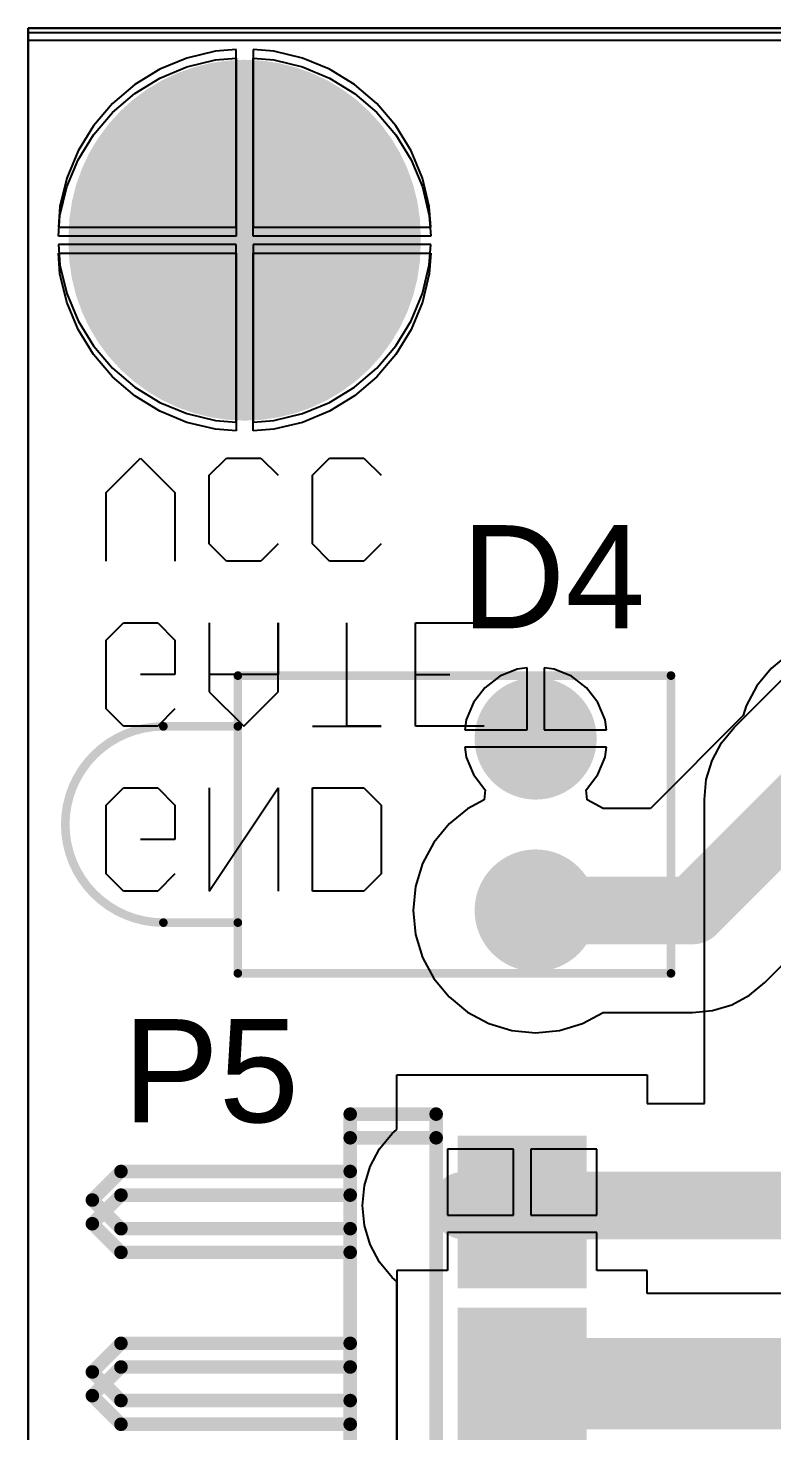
# Model space of a CAD drawing. Header units: millimetres. Extents: x 2180 to 2282, y 1158 to 1302.
# Drawn here: x 2180.42 to 2191.41, y 1176.85 to 1197.58 of the extents above; entities that cross this region are included whole.
import ezdxf

# ---------------------------------------------------------------- set-up
doc = ezdxf.new("R2010")
doc.units = ezdxf.units.MM
for name, color, linetype in [('1', 7, 'Continuous'), ('BottomLayer', 5, 'Continuous'), ('BottomSolder', 6, 'Continuous'), ('MultiLayer', 9, 'Continuous'), ('PadHoleLayer', 156, 'Continuous'), ('TopLayer', 1, 'Continuous'), ('TopOverlay', 40, 'Continuous'), ('TopSolder', 216, 'Continuous')]:
    doc.layers.add(name, color=color, linetype=linetype)
doc.styles.get("Standard").update_dxf_attribs({"font": 'arial.ttf'})

# ---------------------------------------------------------------- blocks, each defined once
blk = doc.blocks.new('HDR1X3H_16')
at = {"layer": 'BottomLayer'}
for points in [[(-0.85, -0.85), (0.85, -0.85), (-0.85, 0.85), (0.85, 0.85)], [(1.69, -0.85), (3.39, -0.85), (1.69, 0.85), (3.39, 0.85)], [(4.23, -0.85), (5.93, -0.85), (4.23, 0.85), (5.93, 0.85)]]:
    blk.add_solid(points, dxfattribs=at)
at = {"layer": 'BottomSolder'}
for points in [[(-0.952, -0.952), (0.952, -0.952), (-0.952, 0.952), (0.952, 0.952)], [(1.588, -0.952), (3.492, -0.952), (1.588, 0.952), (3.492, 0.952)], [(4.128, -0.952), (6.032, -0.952), (4.128, 0.952), (6.032, 0.952)]]:
    blk.add_solid(points, dxfattribs=at)
at = {"layer": 'MultiLayer'}
for points in [[(-0.85, -0.85), (0.85, -0.85), (-0.85, 0.85), (0.85, 0.85)], [(1.69, -0.85), (3.39, -0.85), (1.69, 0.85), (3.39, 0.85)], [(4.23, -0.85), (5.93, -0.85), (4.23, 0.85), (5.93, 0.85)]]:
    blk.add_solid(points, dxfattribs=at)
at = {"layer": 'PadHoleLayer', "const_width": 0.6}
for points in [[(-0.3, 0, 1), (0.3, 0, 1)], [(2.24, 0, 1), (2.84, 0, 1)], [(4.78, 0, 1), (5.38, 0, 1)]]:
    blk.add_lwpolyline(points, format="xyb", close=True, dxfattribs=at)
at = {"layer": 'TopLayer'}
for points in [[(-0.85, -0.85), (0.85, -0.85), (-0.85, 0.85), (0.85, 0.85)], [(1.69, -0.85), (3.39, -0.85), (1.69, 0.85), (3.39, 0.85)], [(4.23, -0.85), (5.93, -0.85), (4.23, 0.85), (5.93, 0.85)]]:
    blk.add_solid(points, dxfattribs=at)
at = {"layer": 'TopOverlay', "const_width": 0.2}
for points in [[(-1.27, -2.54), (-1.27, -1.27)], [(6.35, -1.27), (-1.27, -1.27)], [(6.35, -2.54), (6.35, -1.27)], [(6.35, -2.54), (-1.27, -2.54)], [(-0.423, -5.927), (-0.423, -2.54)], [(0.423, -5.927), (0.423, -2.54)], [(2.117, -5.927), (2.117, -2.54)], [(2.963, -5.927), (2.963, -2.54)], [(4.657, -5.927), (4.657, -2.54)], [(5.503, -5.927), (5.503, -2.54)], [(0, -6.35), (-0.423, -5.927)], [(0, -6.35), (0.423, -5.927)], [(2.54, -6.35), (2.117, -5.927)], [(2.54, -6.35), (2.963, -5.927)], [(5.08, -6.35), (4.657, -5.927)], [(5.08, -6.35), (5.503, -5.927)]]:
    blk.add_lwpolyline(points, dxfattribs=at)
at = {"layer": 'TopOverlay', "const_width": 0.1}
for points in [[(-1.32, -1.27, 1), (-1.22, -1.27, 1)], [(-1.32, -1.27, 1), (-1.22, -1.27, 1)], [(6.3, -1.27, 1), (6.4, -1.27, 1)], [(6.3, -1.27, 1), (6.4, -1.27, 1)], [(-1.32, -2.54, 1), (-1.22, -2.54, 1)], [(-1.32, -2.54, 1), (-1.22, -2.54, 1)], [(-0.473, -2.54, 1), (-0.373, -2.54, 1)], [(0.373, -2.54, 1), (0.473, -2.54, 1)], [(2.067, -2.54, 1), (2.167, -2.54, 1)], [(2.913, -2.54, 1), (3.013, -2.54, 1)], [(4.607, -2.54, 1), (4.707, -2.54, 1)], [(5.453, -2.54, 1), (5.553, -2.54, 1)], [(6.3, -2.54, 1), (6.4, -2.54, 1)], [(6.3, -2.54, 1), (6.4, -2.54, 1)], [(-0.473, -5.927, 1), (-0.373, -5.927, 1)], [(-0.473, -5.927, 1), (-0.373, -5.927, 1)], [(0.373, -5.927, 1), (0.473, -5.927, 1)], [(0.373, -5.927, 1), (0.473, -5.927, 1)], [(2.067, -5.927, 1), (2.167, -5.927, 1)], [(2.067, -5.927, 1), (2.167, -5.927, 1)], [(2.913, -5.927, 1), (3.013, -5.927, 1)], [(2.913, -5.927, 1), (3.013, -5.927, 1)], [(4.607, -5.927, 1), (4.707, -5.927, 1)], [(4.607, -5.927, 1), (4.707, -5.927, 1)], [(5.453, -5.927, 1), (5.553, -5.927, 1)], [(5.453, -5.927, 1), (5.553, -5.927, 1)], [(-0.05, -6.35, 1), (0.05, -6.35, 1)], [(-0.05, -6.35, 1), (0.05, -6.35, 1)], [(2.49, -6.35, 1), (2.59, -6.35, 1)], [(2.49, -6.35, 1), (2.59, -6.35, 1)], [(5.03, -6.35, 1), (5.13, -6.35, 1)], [(5.03, -6.35, 1), (5.13, -6.35, 1)]]:
    blk.add_lwpolyline(points, format="xyb", close=True, dxfattribs=at)
at = {"layer": 'TopSolder'}
for points in [[(-0.952, -0.952), (0.952, -0.952), (-0.952, 0.952), (0.952, 0.952)], [(1.588, -0.952), (3.492, -0.952), (1.588, 0.952), (3.492, 0.952)], [(4.128, -0.952), (6.032, -0.952), (4.128, 0.952), (6.032, 0.952)]]:
    blk.add_solid(points, dxfattribs=at)
blk = doc.blocks.new('LED_1_17')
at = {"layer": 'BottomLayer', "const_width": 0.8}
for points in [[(-0.4, 1.27, 1), (0.4, 1.27, 1)], [(-0.4, -1.27, 1), (0.4, -1.27, 1)]]:
    blk.add_lwpolyline(points, format="xyb", close=True, dxfattribs=at)
at = {"layer": 'BottomSolder', "const_width": 0.902}
for points in [[(-0.451, 1.27, 1), (0.451, 1.27, 1)], [(-0.451, -1.27, 1), (0.451, -1.27, 1)]]:
    blk.add_lwpolyline(points, format="xyb", close=True, dxfattribs=at)
at = {"layer": 'MultiLayer', "const_width": 0.8}
for points in [[(-0.4, 1.27, 1), (0.4, 1.27, 1)], [(-0.4, -1.27, 1), (0.4, -1.27, 1)]]:
    blk.add_lwpolyline(points, format="xyb", close=True, dxfattribs=at)
at = {"layer": 'PadHoleLayer', "const_width": 0.4}
for points in [[(-0.2, 1.27, 1), (0.2, 1.27, 1)], [(-0.2, -1.27, 1), (0.2, -1.27, 1)]]:
    blk.add_lwpolyline(points, format="xyb", close=True, dxfattribs=at)
at = {"layer": 'TopLayer', "const_width": 0.8}
for points in [[(-0.4, 1.27, 1), (0.4, 1.27, 1)], [(-0.4, -1.27, 1), (0.4, -1.27, 1)]]:
    blk.add_lwpolyline(points, format="xyb", close=True, dxfattribs=at)
at = {"layer": 'TopOverlay', "const_width": 0.127}
for points in [[(-2, 2.2), (-2, -2.2)], [(4.4, 2.2), (-2, 2.2)], [(4.4, 2.2), (4.4, -2.2)], [(5.5, 1.45), (4.4, 1.45)], [(5.5, -1.45), (4.4, -1.45)], [(4.4, -2.2), (-2, -2.2)]]:
    blk.add_lwpolyline(points, dxfattribs=at)
at = {"layer": 'TopOverlay', "const_width": 0.0635}
for points in [[(-2.032, 2.2, 1), (-1.968, 2.2, 1)], [(-2.032, 2.2, 1), (-1.968, 2.2, 1)], [(4.368, 2.2, 1), (4.432, 2.2, 1)], [(4.368, 2.2, 1), (4.432, 2.2, 1)], [(4.368, 1.45, 1), (4.432, 1.45, 1)], [(5.468, 1.45, 1), (5.532, 1.45, 1)], [(5.468, 1.45, 1), (5.532, 1.45, 1)], [(4.368, -1.45, 1), (4.432, -1.45, 1)], [(5.468, -1.45, 1), (5.532, -1.45, 1)], [(5.468, -1.45, 1), (5.532, -1.45, 1)], [(-2.032, -2.2, 1), (-1.968, -2.2, 1)], [(-2.032, -2.2, 1), (-1.968, -2.2, 1)], [(4.368, -2.2, 1), (4.432, -2.2, 1)], [(4.368, -2.2, 1), (4.432, -2.2, 1)]]:
    blk.add_lwpolyline(points, format="xyb", close=True, dxfattribs=at)
at = {"layer": 'TopOverlay', "const_width": 0.127}
blk.add_lwpolyline([(5.5, 1.45, -1), (5.5, -1.45)], format="xyb", dxfattribs=at)
at = {"layer": 'TopSolder', "const_width": 0.902}
for points in [[(-0.451, 1.27, 1), (0.451, 1.27, 1)], [(-0.451, -1.27, 1), (0.451, -1.27, 1)]]:
    blk.add_lwpolyline(points, format="xyb", close=True, dxfattribs=at)

msp = doc.modelspace()

# ---------------------------------------------------------------- linework, layer by layer
for p, q in [((2180.423, 1197.582), (2282.423, 1197.582)), ((2180.423, 1197.582), (2282.423, 1197.582)), ((2180.423, 1157.582), (2180.423, 1197.582)), ((2282.423, 1197.512), (2180.423, 1197.512)), ((2180.423, 1197.512), (2180.423, 1157.512))]:
    msp.add_line(p, q)
at = {"layer": '1'}
for p, q in [((2180.423, 1197.582), (2180.423, 1157.689)), ((2225.323, 1197.582), (2180.423, 1197.582)), ((2180.423, 1157.582), (2180.423, 1197.582)), ((2180.423, 1197.582), (2282.423, 1197.582)), ((2225.323, 1197.582), (2180.423, 1197.582)), ((2180.423, 1197.582), (2282.423, 1197.582)), ((2182.77, 1197.009), (2183.191, 1197.111)), ((2183.191, 1197.111), (2183.496, 1197.135)), ((2183.496, 1197.135), (2183.496, 1194.509)), ((2183.75, 1197.135), (2184.055, 1197.111)), ((2183.75, 1194.509), (2183.75, 1197.135)), ((2184.055, 1197.111), (2184.477, 1197.009)), ((2182.369, 1196.844), (2182.77, 1197.009)), ((2184.477, 1197.009), (2184.877, 1196.844)), ((2182, 1196.617), (2182.369, 1196.844)), ((2184.877, 1196.844), (2185.247, 1196.617)), ((2181.67, 1196.336), (2182, 1196.617)), ((2185.247, 1196.617), (2185.577, 1196.336)), ((2181.388, 1196.006), (2181.67, 1196.336)), ((2185.577, 1196.336), (2185.858, 1196.006)), ((2181.162, 1195.636), (2181.388, 1196.006)), ((2185.858, 1196.006), (2186.085, 1195.636)), ((2180.996, 1195.236), (2181.162, 1195.636)), ((2186.085, 1195.636), (2186.251, 1195.236)), ((2180.895, 1194.814), (2180.996, 1195.236)), ((2186.251, 1195.236), (2186.352, 1194.814)), ((2180.871, 1194.509), (2180.895, 1194.814)), ((2186.352, 1194.814), (2186.376, 1194.509)), ((2183.496, 1194.509), (2180.871, 1194.509)), ((2186.376, 1194.509), (2183.75, 1194.509)), ((2180.871, 1194.255), (2183.496, 1194.255)), ((2180.895, 1193.95), (2180.871, 1194.255)), ((2183.496, 1194.255), (2183.496, 1191.63)), ((2183.75, 1194.255), (2186.376, 1194.255)), ((2183.75, 1191.63), (2183.75, 1194.255)), ((2186.376, 1194.255), (2186.352, 1193.95)), ((2180.996, 1193.529), (2180.895, 1193.95)), ((2186.352, 1193.95), (2186.251, 1193.529)), ((2181.162, 1193.128), (2180.996, 1193.529)), ((2186.251, 1193.529), (2186.085, 1193.128)), ((2181.388, 1192.758), (2181.162, 1193.128)), ((2186.085, 1193.128), (2185.858, 1192.758)), ((2181.67, 1192.429), (2181.388, 1192.758)), ((2185.858, 1192.758), (2185.577, 1192.429)), ((2182, 1192.147), (2181.67, 1192.429)), ((2185.577, 1192.429), (2185.247, 1192.147)), ((2182.369, 1191.921), (2182, 1192.147)), ((2185.247, 1192.147), (2184.877, 1191.921)), ((2182.77, 1191.755), (2182.369, 1191.921)), ((2184.877, 1191.921), (2184.477, 1191.755)), ((2190.858, 1187.248), (2195.658, 1192.048)), ((2183.191, 1191.654), (2182.77, 1191.755)), ((2184.477, 1191.755), (2184.055, 1191.654)), ((2183.496, 1191.63), (2183.191, 1191.654)), ((2184.055, 1191.654), (2183.75, 1191.63)), ((2181.577, 1190.72), (2182.085, 1191.228)), ((2182.085, 1191.228), (2182.593, 1190.72)), ((2183.101, 1190.974), (2183.355, 1191.228)), ((2183.355, 1191.228), (2183.863, 1191.228)), ((2183.863, 1191.228), (2184.117, 1190.974)), ((2184.624, 1190.974), (2184.878, 1191.228)), ((2184.878, 1191.228), (2185.386, 1191.228)), ((2185.386, 1191.228), (2185.64, 1190.974)), ((2183.101, 1189.959), (2183.101, 1190.974)), ((2184.624, 1189.959), (2184.624, 1190.974)), ((2181.577, 1189.705), (2181.577, 1190.72)), ((2182.593, 1190.72), (2182.593, 1189.705)), ((2183.355, 1189.705), (2183.101, 1189.959)), ((2184.117, 1189.959), (2183.863, 1189.705)), ((2184.878, 1189.705), (2184.624, 1189.959)), ((2185.64, 1189.959), (2185.386, 1189.705)), ((2183.863, 1189.705), (2183.355, 1189.705)), ((2185.386, 1189.705), (2184.878, 1189.705)), ((2181.577, 1188.536), (2181.831, 1188.79)), ((2181.831, 1188.79), (2182.339, 1188.79)), ((2182.339, 1188.79), (2182.593, 1188.536)), ((2183.101, 1188.79), (2183.101, 1187.775)), ((2184.117, 1188.79), (2184.117, 1188.029)), ((2184.117, 1187.775), (2184.117, 1188.79)), ((2185.132, 1187.267), (2185.132, 1188.79)), ((2186.148, 1188.79), (2187.164, 1188.79)), ((2186.148, 1187.267), (2186.148, 1188.79)), ((2181.577, 1187.521), (2181.577, 1188.536)), ((2182.593, 1188.536), (2182.593, 1188.029)), ((2182.593, 1188.029), (2182.085, 1188.029)), ((2184.117, 1188.029), (2183.101, 1188.029)), ((2186.148, 1188.029), (2186.656, 1188.029)), ((2183.101, 1187.775), (2183.609, 1187.267)), ((2183.609, 1187.267), (2184.117, 1187.775)), ((2181.831, 1187.267), (2181.577, 1187.521)), ((2182.593, 1187.521), (2182.339, 1187.267)), ((2182.339, 1187.267), (2181.831, 1187.267)), ((2184.624, 1187.267), (2185.64, 1187.267)), ((2185.64, 1187.267), (2185.132, 1187.267)), ((2187.164, 1187.267), (2186.148, 1187.267)), ((2190.67, 1187.02), (2190.858, 1187.248)), ((2190.531, 1186.759), (2190.67, 1187.02)), ((2190.445, 1186.476), (2190.531, 1186.759)), ((2181.577, 1186.099), (2181.831, 1186.353)), ((2181.831, 1186.353), (2182.339, 1186.353)), ((2182.339, 1186.353), (2182.593, 1186.099)), ((2183.101, 1184.829), (2184.117, 1186.353)), ((2183.101, 1186.353), (2183.101, 1184.829)), ((2184.117, 1186.353), (2184.117, 1184.829)), ((2184.624, 1186.353), (2185.386, 1186.353)), ((2184.624, 1184.829), (2184.624, 1186.353)), ((2185.386, 1186.353), (2185.64, 1186.099)), ((2190.416, 1186.182), (2190.445, 1186.476)), ((2181.577, 1185.083), (2181.577, 1186.099)), ((2182.593, 1186.099), (2182.593, 1185.591)), ((2185.64, 1186.099), (2185.64, 1185.083)), ((2190.416, 1181.689), (2190.416, 1186.182)), ((2182.593, 1185.591), (2182.085, 1185.591)), ((2181.831, 1184.829), (2181.577, 1185.083)), ((2182.593, 1185.083), (2182.339, 1184.829)), ((2185.64, 1185.083), (2185.386, 1184.829)), ((2182.339, 1184.829), (2181.831, 1184.829)), ((2185.386, 1184.829), (2184.624, 1184.829)), ((2185.873, 1182.112), (2189.573, 1182.112)), ((2185.873, 1181.305), (2185.873, 1182.112)), ((2189.573, 1182.112), (2189.573, 1181.689)), ((2189.573, 1181.689), (2190.416, 1181.689)), ((2185.617, 1181.02), (2185.804, 1181.248)), ((2185.804, 1181.248), (2185.873, 1181.305)), ((2185.478, 1180.759), (2185.617, 1181.02)), ((2185.392, 1180.476), (2185.478, 1180.759)), ((2185.363, 1180.182), (2185.392, 1180.476)), ((2185.392, 1179.888), (2185.363, 1180.182)), ((2185.478, 1179.605), (2185.392, 1179.888)), ((2185.617, 1179.345), (2185.478, 1179.605)), ((2185.804, 1179.116), (2185.617, 1179.345)), ((2185.873, 1179.06), (2185.804, 1179.116)), ((2185.873, 1178.412), (2185.873, 1179.06)), ((2185.873, 1175.872), (2185.873, 1178.412))]:
    msp.add_line(p, q, dxfattribs=at)
for points, const_width in [([(2182.323, 1194.382, -1), (2184.924, 1194.382, -1)], 2.602), ([(2182.323, 1194.382, -1), (2184.924, 1194.382, -1)], 2.602), ([(2182.373, 1194.382, -1), (2184.873, 1194.382, -1)], 2.5), ([(2182.373, 1194.382, -1), (2184.873, 1194.382, -1)], 2.5), ([(2182.373, 1194.382, -1), (2184.873, 1194.382, -1)], 2.5), ([(2182.873, 1194.382, -1), (2184.373, 1194.382, -1)], 1.5), ([(2187.473, 1180.262, -1), (2187.973, 1180.262, -1)], 0.5), ([(2186.62, 1180.182, -1), (2187.12, 1180.182, -1)], 0.5), ([(2187.553, 1180.182, -1), (2188.053, 1180.182, -1)], 0.5), ([(2187.553, 1180.182, -1), (2188.053, 1180.182, -1)], 0.5), ([(2187.553, 1180.182, -1), (2188.053, 1180.182, -1)], 0.5), ([(2187.473, 1177.722, -1), (2187.973, 1177.722, -1)], 0.5)]:
    msp.add_lwpolyline(points, format="xyb", close=True, dxfattribs=dict(at, const_width=const_width))
at = {"layer": '1', "const_width": 1}
for points in [[(2187.723, 1180.262), (2187.803, 1180.182)], [(2186.87, 1180.182), (2187.803, 1180.182)], [(2187.803, 1180.182), (2191.923, 1180.182)], [(2187.723, 1177.722), (2192.274, 1177.722)]]:
    msp.add_lwpolyline(points, dxfattribs=at)
at = {"layer": 'BottomLayer'}
for p, q in [((2225.323, 1197.582), (2180.423, 1197.582)), ((2225.323, 1197.582), (2180.423, 1197.582)), ((2180.423, 1197.582), (2180.423, 1157.689)), ((2180.423, 1157.512), (2180.423, 1197.405)), ((2180.423, 1197.405), (2214.323, 1197.405)), ((2182.77, 1197.139), (2182.369, 1196.973)), ((2183.191, 1197.24), (2182.77, 1197.139)), ((2182.77, 1197.009), (2183.191, 1197.111)), ((2183.496, 1197.264), (2183.191, 1197.24)), ((2183.191, 1197.111), (2183.496, 1197.135)), ((2183.496, 1194.639), (2183.496, 1197.264)), ((2183.496, 1197.135), (2183.496, 1194.509)), ((2184.055, 1197.24), (2183.75, 1197.264)), ((2183.75, 1197.264), (2183.75, 1194.639)), ((2183.75, 1194.509), (2183.75, 1197.135)), ((2183.75, 1197.135), (2184.055, 1197.111)), ((2184.477, 1197.139), (2184.055, 1197.24)), ((2184.055, 1197.111), (2184.477, 1197.009)), ((2184.877, 1196.973), (2184.477, 1197.139)), ((2182.369, 1196.973), (2182, 1196.747)), ((2182.369, 1196.844), (2182.77, 1197.009)), ((2184.477, 1197.009), (2184.877, 1196.844)), ((2185.247, 1196.747), (2184.877, 1196.973)), ((2182, 1196.747), (2181.67, 1196.465)), ((2182, 1196.617), (2182.369, 1196.844)), ((2184.877, 1196.844), (2185.247, 1196.617)), ((2185.577, 1196.465), (2185.247, 1196.747)), ((2181.67, 1196.465), (2181.388, 1196.135)), ((2181.67, 1196.336), (2182, 1196.617)), ((2185.247, 1196.617), (2185.577, 1196.336)), ((2185.858, 1196.135), (2185.577, 1196.465)), ((2181.388, 1196.006), (2181.67, 1196.336)), ((2185.577, 1196.336), (2185.858, 1196.006)), ((2181.388, 1196.135), (2181.162, 1195.766)), ((2186.085, 1195.766), (2185.858, 1196.135)), ((2181.162, 1195.636), (2181.388, 1196.006)), ((2185.858, 1196.006), (2186.085, 1195.636)), ((2181.162, 1195.766), (2180.996, 1195.365)), ((2180.996, 1195.236), (2181.162, 1195.636)), ((2186.251, 1195.365), (2186.085, 1195.766)), ((2186.085, 1195.636), (2186.251, 1195.236)), ((2180.996, 1195.365), (2180.895, 1194.944)), ((2180.895, 1194.814), (2180.996, 1195.236)), ((2186.352, 1194.944), (2186.251, 1195.365)), ((2186.251, 1195.236), (2186.352, 1194.814)), ((2180.895, 1194.944), (2180.871, 1194.639)), ((2180.871, 1194.509), (2180.895, 1194.814)), ((2186.376, 1194.639), (2186.352, 1194.944)), ((2186.352, 1194.814), (2186.376, 1194.509)), ((2180.871, 1194.639), (2183.496, 1194.639)), ((2183.75, 1194.639), (2186.376, 1194.639)), ((2183.496, 1194.509), (2180.871, 1194.509)), ((2183.496, 1194.385), (2180.871, 1194.385)), ((2180.871, 1194.385), (2180.895, 1194.079)), ((2183.496, 1191.759), (2183.496, 1194.385)), ((2186.376, 1194.509), (2183.75, 1194.509)), ((2186.376, 1194.385), (2183.75, 1194.385)), ((2183.75, 1194.385), (2183.75, 1191.759)), ((2186.352, 1194.079), (2186.376, 1194.385)), ((2180.895, 1193.95), (2180.871, 1194.255)), ((2180.871, 1194.255), (2183.496, 1194.255)), ((2183.496, 1194.255), (2183.496, 1191.63)), ((2183.75, 1191.63), (2183.75, 1194.255)), ((2183.75, 1194.255), (2186.376, 1194.255)), ((2186.376, 1194.255), (2186.352, 1193.95)), ((2180.895, 1194.079), (2180.996, 1193.658)), ((2186.251, 1193.658), (2186.352, 1194.079)), ((2180.996, 1193.529), (2180.895, 1193.95)), ((2186.352, 1193.95), (2186.251, 1193.529)), ((2180.996, 1193.658), (2181.162, 1193.257)), ((2186.085, 1193.257), (2186.251, 1193.658)), ((2181.162, 1193.128), (2180.996, 1193.529)), ((2186.251, 1193.529), (2186.085, 1193.128)), ((2181.162, 1193.257), (2181.388, 1192.888)), ((2185.858, 1192.888), (2186.085, 1193.257)), ((2181.388, 1192.758), (2181.162, 1193.128)), ((2186.085, 1193.128), (2185.858, 1192.758)), ((2181.388, 1192.888), (2181.67, 1192.558)), ((2181.67, 1192.429), (2181.388, 1192.758)), ((2185.577, 1192.558), (2185.858, 1192.888)), ((2185.858, 1192.758), (2185.577, 1192.429)), ((2181.67, 1192.558), (2182, 1192.277)), ((2185.247, 1192.277), (2185.577, 1192.558)), ((2182, 1192.147), (2181.67, 1192.429)), ((2185.577, 1192.429), (2185.247, 1192.147)), ((2182, 1192.277), (2182.369, 1192.05)), ((2182.369, 1191.921), (2182, 1192.147)), ((2184.877, 1192.05), (2185.247, 1192.277)), ((2185.247, 1192.147), (2184.877, 1191.921)), ((2182.369, 1192.05), (2182.77, 1191.884)), ((2182.77, 1191.755), (2182.369, 1191.921)), ((2184.477, 1191.884), (2184.877, 1192.05)), ((2184.877, 1191.921), (2184.477, 1191.755)), ((2190.858, 1187.248), (2195.658, 1192.048)), ((2182.77, 1191.884), (2183.191, 1191.783)), ((2183.191, 1191.654), (2182.77, 1191.755)), ((2183.191, 1191.783), (2183.496, 1191.759)), ((2183.75, 1191.759), (2184.055, 1191.783)), ((2184.055, 1191.783), (2184.477, 1191.884)), ((2184.477, 1191.755), (2184.055, 1191.654)), ((2183.496, 1191.63), (2183.191, 1191.654)), ((2184.055, 1191.654), (2183.75, 1191.63)), ((2191.664, 1188.332), (2191.405, 1188.12)), ((2187.392, 1188.002), (2187.172, 1187.833)), ((2187.648, 1188.109), (2187.392, 1188.002)), ((2187.796, 1188.128), (2187.648, 1188.109)), ((2187.796, 1187.209), (2187.796, 1188.128)), ((2188.198, 1188.109), (2188.05, 1188.128)), ((2188.05, 1188.128), (2188.05, 1187.209)), ((2188.455, 1188.002), (2188.198, 1188.109)), ((2188.675, 1187.833), (2188.455, 1188.002)), ((2191.405, 1188.12), (2191.193, 1187.861)), ((2187.172, 1187.833), (2187.003, 1187.613)), ((2188.844, 1187.613), (2188.675, 1187.833)), ((2191.193, 1187.861), (2191.035, 1187.565)), ((2187.003, 1187.613), (2186.896, 1187.357)), ((2188.95, 1187.357), (2188.844, 1187.613)), ((2191.035, 1187.565), (2190.991, 1187.421)), ((2186.896, 1187.357), (2186.877, 1187.209)), ((2188.97, 1187.209), (2188.95, 1187.357)), ((2190.991, 1187.421), (2189.619, 1186.049)), ((2186.877, 1187.209), (2187.796, 1187.209)), ((2188.05, 1187.209), (2188.97, 1187.209)), ((2190.67, 1187.02), (2190.858, 1187.248)), ((2188.97, 1186.955), (2186.877, 1186.955)), ((2186.877, 1186.955), (2186.896, 1186.806)), ((2188.95, 1186.806), (2188.97, 1186.955)), ((2190.531, 1186.759), (2190.67, 1187.02)), ((2186.896, 1186.806), (2187.003, 1186.55)), ((2188.844, 1186.55), (2188.95, 1186.806)), ((2190.445, 1186.476), (2190.531, 1186.759)), ((2187.003, 1186.55), (2187.172, 1186.33)), ((2188.675, 1186.33), (2188.844, 1186.55)), ((2187.178, 1186.325), (2187.163, 1186.176)), ((2187.172, 1186.33), (2187.178, 1186.325)), ((2188.669, 1186.325), (2188.675, 1186.33)), ((2188.684, 1186.176), (2188.669, 1186.325)), ((2190.416, 1186.182), (2190.445, 1186.476)), ((2187.163, 1186.176), (2186.918, 1186.046)), ((2188.922, 1186.049), (2188.684, 1186.176)), ((2190.416, 1181.689), (2190.416, 1186.182)), ((2186.918, 1186.046), (2186.644, 1185.821)), ((2189.619, 1186.049), (2188.922, 1186.049)), ((2186.644, 1185.821), (2186.419, 1185.546)), ((2186.419, 1185.546), (2186.252, 1185.234)), ((2191.309, 1183.476), (2193.123, 1185.29)), ((2186.252, 1185.234), (2186.149, 1184.894)), ((2186.149, 1184.894), (2186.115, 1184.542)), ((2186.115, 1184.542), (2186.149, 1184.189)), ((2186.149, 1184.189), (2186.252, 1183.849)), ((2186.252, 1183.849), (2186.419, 1183.537)), ((2186.419, 1183.537), (2186.644, 1183.263)), ((2191.081, 1183.288), (2191.309, 1183.476)), ((2186.644, 1183.263), (2186.918, 1183.038)), ((2190.82, 1183.149), (2191.081, 1183.288)), ((2186.918, 1183.038), (2187.231, 1182.871)), ((2188.616, 1182.871), (2188.922, 1183.034)), ((2188.922, 1183.034), (2190.243, 1183.034)), ((2190.243, 1183.034), (2190.537, 1183.063)), ((2190.537, 1183.063), (2190.82, 1183.149)), ((2187.231, 1182.871), (2187.57, 1182.768)), ((2188.276, 1182.768), (2188.616, 1182.871)), ((2187.57, 1182.768), (2187.923, 1182.733)), ((2187.923, 1182.733), (2188.276, 1182.768)), ((2185.873, 1181.305), (2185.873, 1182.112)), ((2185.873, 1182.112), (2189.573, 1182.112)), ((2189.573, 1182.112), (2189.573, 1181.689)), ((2189.573, 1181.689), (2190.416, 1181.689)), ((2185.617, 1181.02), (2185.804, 1181.248)), ((2185.804, 1181.248), (2185.873, 1181.305)), ((2185.478, 1180.759), (2185.617, 1181.02)), ((2187.596, 1181.016), (2186.619, 1181.016)), ((2186.619, 1181.016), (2186.619, 1180.039)), ((2187.596, 1180.039), (2187.596, 1181.016)), ((2188.827, 1181.016), (2187.85, 1181.016)), ((2187.85, 1181.016), (2187.85, 1180.039)), ((2188.827, 1180.039), (2188.827, 1181.016)), ((2185.392, 1180.476), (2185.478, 1180.759)), ((2185.363, 1180.182), (2185.392, 1180.476)), ((2185.392, 1179.888), (2185.363, 1180.182)), ((2185.478, 1179.605), (2185.392, 1179.888)), ((2186.619, 1180.039), (2187.596, 1180.039)), ((2187.85, 1180.039), (2188.827, 1180.039)), ((2187.723, 1179.785), (2186.619, 1179.785)), ((2186.619, 1179.785), (2186.619, 1179.222)), ((2188.827, 1179.785), (2187.723, 1179.785)), ((2188.827, 1179.222), (2188.827, 1179.785)), ((2185.617, 1179.345), (2185.478, 1179.605)), ((2185.804, 1179.116), (2185.617, 1179.345)), ((2185.873, 1179.06), (2185.804, 1179.116)), ((2186.619, 1179.222), (2185.873, 1179.222)), ((2185.873, 1179.222), (2185.873, 1176.682)), ((2185.873, 1178.412), (2185.873, 1179.06)), ((2189.573, 1179.222), (2188.827, 1179.222)), ((2189.573, 1178.879), (2189.573, 1179.222)), ((2191.892, 1178.879), (2189.573, 1178.879)), ((2185.873, 1175.872), (2185.873, 1178.412))]:
    msp.add_line(p, q, dxfattribs=at)
for points, const_width in [([(2182.373, 1194.512, 1), (2184.873, 1194.512, 1)], 2.5), ([(2182.373, 1194.382, -1), (2184.873, 1194.382, -1)], 2.5), ([(2187.673, 1184.542, 1), (2188.173, 1184.542, 1)], 0.5), ([(2189.993, 1184.542, 1), (2190.493, 1184.542, 1)], 0.5), ([(2189.993, 1184.542, 1), (2190.493, 1184.542, 1)], 0.5), ([(2187.473, 1180.262, -1), (2187.973, 1180.262, -1)], 0.5), ([(2186.62, 1180.182, -1), (2187.12, 1180.182, -1)], 0.5), ([(2187.553, 1180.182, -1), (2188.053, 1180.182, -1)], 0.5), ([(2187.553, 1180.182, -1), (2188.053, 1180.182, -1)], 0.5), ([(2187.553, 1180.182, -1), (2188.053, 1180.182, -1)], 0.5), ([(2187.473, 1177.722, -1), (2187.973, 1177.722, -1)], 0.5), ([(2187.473, 1177.372, 1), (2187.973, 1177.372, 1)], 0.5)]:
    msp.add_lwpolyline(points, format="xyb", close=True, dxfattribs=dict(at, const_width=const_width))
at = {"layer": 'BottomLayer', "const_width": 1}
for points in [[(2190.243, 1184.542), (2192.613, 1186.912)], [(2187.923, 1184.542), (2190.243, 1184.542)], [(2187.723, 1180.262), (2187.803, 1180.182)], [(2186.87, 1180.182), (2187.803, 1180.182)], [(2187.803, 1180.182), (2191.923, 1180.182)], [(2187.723, 1177.722), (2192.274, 1177.722)], [(2187.723, 1177.372), (2192.274, 1177.372)]]:
    msp.add_lwpolyline(points, dxfattribs=at)
at = {"layer": 'BottomSolder', "const_width": 2.602}
for points in [[(2182.323, 1194.512, 1), (2184.924, 1194.512, 1)], [(2182.323, 1194.382, -1), (2184.924, 1194.382, -1)]]:
    msp.add_lwpolyline(points, format="xyb", close=True, dxfattribs=at)
at = {"layer": 'MultiLayer', "const_width": 2.5}
for points in [[(2182.373, 1194.512, 1), (2184.873, 1194.512, 1)], [(2182.373, 1194.382, -1), (2184.873, 1194.382, -1)]]:
    msp.add_lwpolyline(points, format="xyb", close=True, dxfattribs=at)
at = {"layer": 'PadHoleLayer', "const_width": 1.5}
for points in [[(2182.873, 1194.512, 1), (2184.373, 1194.512, 1)], [(2182.873, 1194.382, -1), (2184.373, 1194.382, -1)]]:
    msp.add_lwpolyline(points, format="xyb", close=True, dxfattribs=at)
at = {"layer": 'TopLayer', "const_width": 2.5}
for points in [[(2182.373, 1194.512, 1), (2184.873, 1194.512, 1)], [(2182.373, 1194.382, -1), (2184.873, 1194.382, -1)]]:
    msp.add_lwpolyline(points, format="xyb", close=True, dxfattribs=at)
at = {"layer": 'TopOverlay'}
for p, q in [((2181.577, 1190.72), (2182.085, 1191.228)), ((2182.085, 1191.228), (2182.593, 1190.72)), ((2183.101, 1190.974), (2183.355, 1191.228)), ((2183.355, 1191.228), (2183.863, 1191.228)), ((2183.863, 1191.228), (2184.117, 1190.974)), ((2184.624, 1190.974), (2184.878, 1191.228)), ((2184.878, 1191.228), (2185.386, 1191.228)), ((2185.386, 1191.228), (2185.64, 1190.974)), ((2183.101, 1189.959), (2183.101, 1190.974)), ((2184.624, 1189.959), (2184.624, 1190.974)), ((2181.577, 1189.705), (2181.577, 1190.72)), ((2182.593, 1190.72), (2182.593, 1189.705)), ((2183.355, 1189.705), (2183.101, 1189.959)), ((2184.117, 1189.959), (2183.863, 1189.705)), ((2184.878, 1189.705), (2184.624, 1189.959)), ((2185.64, 1189.959), (2185.386, 1189.705)), ((2183.863, 1189.705), (2183.355, 1189.705)), ((2185.386, 1189.705), (2184.878, 1189.705)), ((2181.577, 1188.536), (2181.831, 1188.79)), ((2181.831, 1188.79), (2182.339, 1188.79)), ((2182.339, 1188.79), (2182.593, 1188.536)), ((2183.101, 1188.79), (2183.101, 1187.775)), ((2184.117, 1187.775), (2184.117, 1188.79)), ((2184.117, 1188.79), (2184.117, 1188.029)), ((2185.132, 1187.267), (2185.132, 1188.79)), ((2186.148, 1187.267), (2186.148, 1188.79)), ((2186.148, 1188.79), (2187.164, 1188.79)), ((2181.577, 1187.521), (2181.577, 1188.536)), ((2182.593, 1188.536), (2182.593, 1188.029)), ((2182.593, 1188.029), (2182.085, 1188.029)), ((2184.117, 1188.029), (2183.101, 1188.029)), ((2186.148, 1188.029), (2186.656, 1188.029)), ((2183.101, 1187.775), (2183.609, 1187.267)), ((2183.609, 1187.267), (2184.117, 1187.775)), ((2181.831, 1187.267), (2181.577, 1187.521)), ((2182.593, 1187.521), (2182.339, 1187.267)), ((2182.339, 1187.267), (2181.831, 1187.267)), ((2184.624, 1187.267), (2185.64, 1187.267)), ((2185.64, 1187.267), (2185.132, 1187.267)), ((2187.164, 1187.267), (2186.148, 1187.267)), ((2181.577, 1186.099), (2181.831, 1186.353)), ((2181.831, 1186.353), (2182.339, 1186.353)), ((2182.339, 1186.353), (2182.593, 1186.099)), ((2183.101, 1186.353), (2183.101, 1184.829)), ((2183.101, 1184.829), (2184.117, 1186.353)), ((2184.117, 1186.353), (2184.117, 1184.829)), ((2184.624, 1184.829), (2184.624, 1186.353)), ((2184.624, 1186.353), (2185.386, 1186.353)), ((2185.386, 1186.353), (2185.64, 1186.099)), ((2181.577, 1185.083), (2181.577, 1186.099)), ((2182.593, 1186.099), (2182.593, 1185.591)), ((2185.64, 1186.099), (2185.64, 1185.083)), ((2182.593, 1185.591), (2182.085, 1185.591)), ((2181.831, 1184.829), (2181.577, 1185.083)), ((2182.593, 1185.083), (2182.339, 1184.829)), ((2185.64, 1185.083), (2185.386, 1184.829)), ((2182.339, 1184.829), (2181.831, 1184.829)), ((2185.386, 1184.829), (2184.624, 1184.829))]:
    msp.add_line(p, q, dxfattribs=at)
at = {"layer": 'TopSolder', "const_width": 2.602}
for points in [[(2182.323, 1194.512, 1), (2184.924, 1194.512, 1)], [(2182.323, 1194.382, -1), (2184.924, 1194.382, -1)]]:
    msp.add_lwpolyline(points, format="xyb", close=True, dxfattribs=at)

# ---------------------------------------------------------------- block references
for name, p, rotation in [('LED_1_17', (2187.923, 1185.812), 180), ('HDR1X3H_16', (2187.723, 1179.912), 270)]:
    msp.add_blockref(name, p, dxfattribs=dict(rotation=rotation))
at = {"xscale": -1, "rotation": 270}
msp.add_blockref('HDR1X3H_16', (2187.723, 1175.182), dxfattribs=at)
at = {"layer": '1', "xscale": -1, "rotation": 270}
msp.add_blockref('HDR1X3H_16', (2187.723, 1175.182), dxfattribs=at)

# ---------------------------------------------------------------- texts
at = {"layer": 'TopOverlay'}
for s, p in [('D4', (2186.823, 1188.712)), ('P5', (2181.823, 1181.412))]:
    msp.add_text(s, height=1.524, dxfattribs=at).set_placement(p)

doc.saveas('drawing.dxf')
